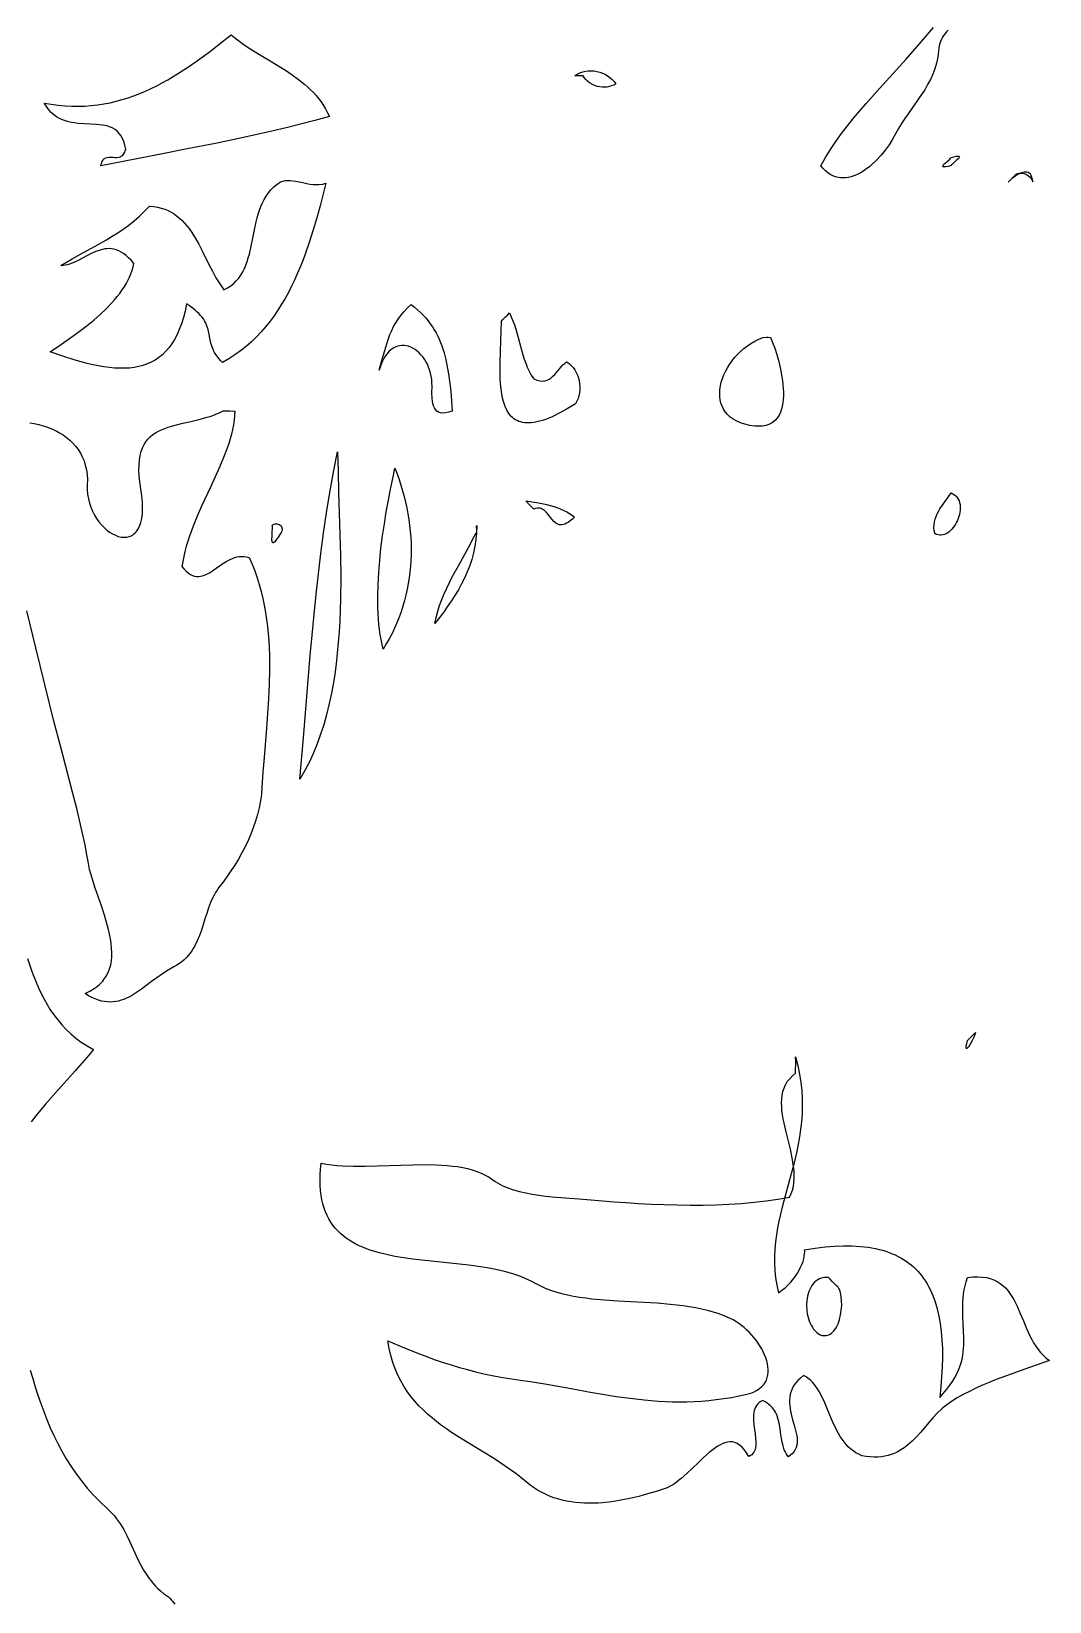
# Model space of a CAD drawing. Extents: x 1 to 451, y 1 to 714.
# Drawn here: x 204.1 to 328.5, y 333.9 to 525.9 of the extents above; entities that cross this region are included whole.
import ezdxf

# ---------------------------------------------------------------- set-up
doc = ezdxf.new("R2010")
doc.units = 0
doc.layers.add('Nível Padrão', color=1, linetype='CONTINUOUS')

msp = doc.modelspace()

# ---------------------------------------------------------------- linework, layer by layer
at = {"layer": 'Nível Padrão'}
for points in [[(316.16, 526.07), (315.96, 525.87), (315.78, 525.66), (315.61, 525.44), (315.46, 525.21), (315.33, 524.96), (315.21, 524.7), (315.12, 524.43), (315.04, 524.14), (314.99, 523.85), (314.95, 523.54), (314.92, 523.15), (314.87, 522.77), (314.8, 522.41), (314.72, 522.05), (314.52, 521.35), (314.27, 520.68), (313.97, 520.03), (313.64, 519.41), (313.28, 518.79), (312.9, 518.2), (312.08, 517.02), (311.25, 515.85), (310.84, 515.25), (310.44, 514.65), (310.07, 514.03), (309.72, 513.39), (309.35, 512.73), (308.93, 512.06), (308.46, 511.41), (307.94, 510.77), (307.39, 510.18), (306.81, 509.63), (306.51, 509.37), (306.2, 509.14), (305.89, 508.92), (305.58, 508.72), (305.26, 508.54), (304.94, 508.39), (304.62, 508.25), (304.29, 508.15), (303.97, 508.07), (303.64, 508.02), (303.32, 508), (303, 508.02), (302.68, 508.06), (302.36, 508.15), (302.05, 508.26), (301.74, 508.42), (301.44, 508.62), (301.14, 508.86), (300.85, 509.14), (300.57, 509.46), (301.14, 510.48), (301.76, 511.48), (302.41, 512.46), (303.1, 513.42), (303.82, 514.36), (304.56, 515.29), (305.33, 516.21), (306.12, 517.12), (307.74, 518.93), (309.39, 520.73), (311.03, 522.54), (311.84, 523.46), (312.64, 524.38), (314.37, 526.41)], [(203.85, 478.04), (204.41, 477.95), (204.96, 477.83), (205.49, 477.68), (206.02, 477.51), (206.52, 477.31), (207.01, 477.09), (207.48, 476.84), (207.93, 476.56), (208.35, 476.26), (208.75, 475.93), (209.12, 475.57), (209.46, 475.19), (209.77, 474.78), (210.04, 474.34), (210.28, 473.87), (210.49, 473.38), (210.65, 472.86), (210.78, 472.31), (210.86, 471.73), (210.9, 471.12), (210.89, 470.48), (210.89, 469.89), (210.93, 469.32), (211.02, 468.77), (211.15, 468.23), (211.32, 467.72), (211.53, 467.23), (211.76, 466.77), (212.02, 466.34), (212.31, 465.94), (212.61, 465.57), (212.94, 465.24), (213.27, 464.94), (213.62, 464.68), (213.97, 464.46), (214.32, 464.29), (214.68, 464.16), (215.03, 464.08), (215.37, 464.05), (215.71, 464.07), (216.02, 464.15), (216.18, 464.2), (216.32, 464.28), (216.47, 464.36), (216.6, 464.46), (216.73, 464.58), (216.86, 464.71), (216.97, 464.86), (217.08, 465.02), (217.18, 465.2), (217.27, 465.4), (217.43, 465.84), (217.55, 466.35), (217.63, 466.93), (217.66, 467.58), (217.64, 468.3), (217.57, 469.11), (217.45, 469.99), (217.32, 470.82), (217.25, 471.58), (217.21, 472.28), (217.22, 472.92), (217.27, 473.51), (217.36, 474.05), (217.48, 474.54), (217.64, 474.98), (217.83, 475.38), (218.06, 475.73), (218.31, 476.05), (218.59, 476.34), (218.9, 476.6), (219.23, 476.82), (219.59, 477.03), (219.97, 477.21), (220.36, 477.37), (220.78, 477.51), (221.65, 477.76), (222.58, 477.99), (223.55, 478.2), (224.53, 478.44), (225.53, 478.72), (226.03, 478.88), (226.52, 479.06), (227.02, 479.27), (227.5, 479.5), (227.5, 479.5), (227.96, 479.53), (228.31, 479.53), (228.91, 479.49), (228.89, 478.94), (228.83, 478.37), (228.75, 477.81), (228.65, 477.24), (228.51, 476.67), (228.36, 476.1), (228.19, 475.53), (227.99, 474.95), (227.56, 473.79), (227.07, 472.62), (226.54, 471.44), (225.99, 470.25), (224.87, 467.85), (224.33, 466.63), (223.83, 465.41), (223.38, 464.19), (223.17, 463.57), (222.99, 462.95), (222.82, 462.33), (222.68, 461.71), (222.56, 461.09), (222.46, 460.47), (222.73, 460.15), (222.99, 459.89), (223.25, 459.68), (223.5, 459.51), (223.75, 459.39), (224, 459.31), (224.24, 459.27), (224.48, 459.26), (224.72, 459.28), (224.96, 459.33), (225.2, 459.41), (225.43, 459.5), (225.67, 459.62), (225.9, 459.76), (226.37, 460.07), (227.34, 460.75), (227.85, 461.07), (228.1, 461.22), (228.37, 461.35), (228.63, 461.47), (228.91, 461.57), (229.18, 461.65), (229.47, 461.7), (229.76, 461.72), (230.06, 461.71), (230.37, 461.67), (230.68, 461.58), (231.04, 460.77), (231.36, 459.94), (231.66, 459.11), (231.92, 458.27), (232.15, 457.43), (232.35, 456.58), (232.53, 455.73), (232.69, 454.87), (232.82, 454.01), (232.92, 453.14), (233.01, 452.27), (233.07, 451.4), (233.12, 450.52), (233.15, 449.64), (233.17, 448.75), (233.16, 447.87), (233.13, 446.08), (233.04, 444.3), (232.93, 442.5), (232.79, 440.7), (232.5, 437.1), (232.36, 435.31), (232.25, 433.51), (232.17, 432.65), (232.06, 431.8), (231.9, 430.96), (231.7, 430.14), (231.46, 429.33), (231.19, 428.53), (230.88, 427.74), (230.54, 426.96), (230.18, 426.2), (229.78, 425.45), (229.36, 424.7), (228.92, 423.97), (228.45, 423.25), (227.97, 422.54), (227.47, 421.84), (226.95, 421.16), (226.75, 420.88), (226.57, 420.6), (226.4, 420.3), (226.25, 420), (225.96, 419.38), (225.72, 418.72), (225.49, 418.06), (225.28, 417.38), (224.84, 416.02), (224.6, 415.35), (224.33, 414.69), (224.02, 414.07), (223.85, 413.76), (223.66, 413.47), (223.45, 413.18), (223.23, 412.91), (223, 412.64), (222.74, 412.39), (222.46, 412.15), (222.16, 411.92), (221.84, 411.71), (221.49, 411.52), (220.76, 411.1), (220.07, 410.65), (219.4, 410.18), (218.76, 409.71), (217.52, 408.78), (216.9, 408.36), (216.29, 407.99), (215.98, 407.82), (215.67, 407.67), (215.36, 407.54), (215.04, 407.43), (214.72, 407.34), (214.39, 407.27), (214.05, 407.23), (213.71, 407.21), (213.36, 407.23), (213, 407.27), (212.63, 407.34), (212.25, 407.45), (211.86, 407.59), (211.45, 407.77), (211.04, 407.99), (210.61, 408.25), (211.2, 408.53), (211.73, 408.85), (211.97, 409.02), (212.19, 409.19), (212.4, 409.37), (212.59, 409.56), (212.77, 409.76), (212.93, 409.96), (213.21, 410.38), (213.44, 410.82), (213.62, 411.28), (213.75, 411.75), (213.84, 412.25), (213.89, 412.76), (213.9, 413.29), (213.87, 413.82), (213.82, 414.37), (213.73, 414.93), (213.62, 415.5), (213.49, 416.07), (213.34, 416.65), (213, 417.82), (212.61, 418.98), (212.21, 420.14), (211.82, 421.27), (211.47, 422.37), (211.32, 422.9), (211.18, 423.42), (211.07, 423.93), (210.98, 424.42), (210.81, 425.43), (210.61, 426.45), (210.39, 427.5), (210.16, 428.55), (209.65, 430.7), (209.09, 432.88), (207.92, 437.27), (207.35, 439.44), (206.81, 441.58), (204.61, 450.55), (203.48, 455.07)], [(203.57, 412.53), (204.07, 411.07), (204.34, 410.35), (204.63, 409.63), (204.93, 408.93), (205.25, 408.24), (205.6, 407.56), (205.97, 406.9), (206.37, 406.26), (206.8, 405.63), (207.27, 405.02), (207.76, 404.43), (208.3, 403.86), (208.87, 403.32), (209.49, 402.8), (210.16, 402.3), (210.87, 401.84), (211.63, 401.4), (211.11, 400.75), (210.56, 400.1), (209.42, 398.78), (207.01, 396.09), (205.8, 394.71), (204.61, 393.3), (204.03, 392.58)], [(203.92, 362.21), (204.22, 361.18), (204.53, 360.16), (204.85, 359.14), (205.2, 358.13), (205.56, 357.13), (205.95, 356.14), (206.36, 355.16), (206.8, 354.19), (207.27, 353.23), (207.78, 352.28), (208.32, 351.35), (208.9, 350.43), (209.52, 349.53), (210.18, 348.64), (210.88, 347.77), (211.64, 346.92), (212.45, 346.09), (213.3, 345.28), (213.62, 344.98), (213.92, 344.67), (214.2, 344.36), (214.46, 344.03), (214.7, 343.7), (214.93, 343.37), (215.34, 342.69), (215.72, 341.99), (216.06, 341.28), (216.71, 339.85), (217.04, 339.14), (217.39, 338.43), (217.77, 337.74), (218.2, 337.07), (218.43, 336.74), (218.68, 336.41), (218.94, 336.1), (219.23, 335.79), (219.53, 335.48), (219.86, 335.19), (220.21, 334.9), (220.59, 334.62), (220.8, 334.47), (220.99, 334.3), (221.16, 334.12), (221.32, 333.94), (221.61, 333.56)]]:
    msp.add_lwpolyline(points, dxfattribs=at)
for points in [[(228.5, 525.5), (228.88, 525.18), (229.27, 524.87), (230.07, 524.28), (230.9, 523.73), (231.74, 523.2), (233.44, 522.19), (234.29, 521.68), (235.13, 521.16), (235.95, 520.62), (236.73, 520.05), (237.49, 519.44), (237.85, 519.11), (238.2, 518.78), (238.54, 518.43), (238.87, 518.07), (239.18, 517.68), (239.48, 517.29), (239.76, 516.87), (240.03, 516.43), (240.27, 515.97), (240.5, 515.49), (238.71, 515.01), (236.94, 514.56), (235.19, 514.13), (233.45, 513.72), (230, 512.94), (226.56, 512.22), (223.12, 511.54), (219.66, 510.87), (212.56, 509.49), (212.6, 509.69), (212.65, 509.86), (212.71, 510.01), (212.78, 510.13), (212.85, 510.24), (212.93, 510.32), (213.02, 510.39), (213.11, 510.45), (213.32, 510.51), (213.54, 510.54), (213.77, 510.54), (214, 510.53), (214.24, 510.51), (214.48, 510.51), (214.71, 510.53), (214.93, 510.59), (215.03, 510.64), (215.13, 510.71), (215.22, 510.79), (215.31, 510.89), (215.39, 511.02), (215.47, 511.16), (215.53, 511.32), (215.59, 511.52), (215.48, 512.01), (215.35, 512.45), (215.19, 512.83), (215, 513.17), (214.78, 513.45), (214.55, 513.7), (214.29, 513.9), (214.01, 514.07), (213.72, 514.21), (213.41, 514.31), (213.08, 514.4), (212.74, 514.46), (212.39, 514.51), (212.03, 514.54), (211.28, 514.58), (210.51, 514.62), (209.74, 514.67), (209.35, 514.72), (208.97, 514.78), (208.59, 514.86), (208.21, 514.97), (207.85, 515.11), (207.49, 515.27), (207.14, 515.48), (206.81, 515.72), (206.49, 516), (206.18, 516.33), (205.9, 516.72), (205.63, 517.15), (206.49, 517), (207.34, 516.89), (208.17, 516.81), (208.99, 516.77), (209.8, 516.76), (210.6, 516.79), (211.38, 516.84), (212.16, 516.93), (212.92, 517.05), (213.67, 517.2), (214.42, 517.37), (215.15, 517.57), (215.88, 517.8), (216.59, 518.05), (217.3, 518.33), (218, 518.62), (218.69, 518.94), (219.38, 519.28), (220.06, 519.64), (220.73, 520.01), (221.4, 520.4), (222.06, 520.81), (223.38, 521.67), (224.67, 522.57), (225.96, 523.52), (227.23, 524.5), (228.5, 525.5)], [(270.5, 520.5), (270.8, 520.69), (271.13, 520.85), (271.46, 520.97), (271.8, 521.05), (272.15, 521.09), (272.51, 521.11), (272.86, 521.08), (273.21, 521.03), (273.56, 520.94), (273.89, 520.82), (274.21, 520.67), (274.51, 520.49), (274.8, 520.28), (275.06, 520.05), (275.29, 519.79), (275.5, 519.5), (275.25, 519.36), (274.98, 519.25), (274.71, 519.16), (274.43, 519.11), (274.14, 519.09), (273.86, 519.09), (273.57, 519.12), (273.29, 519.18), (273.02, 519.26), (272.75, 519.37), (272.5, 519.5), (272.26, 519.66), (272.04, 519.83), (271.84, 520.03), (271.66, 520.26), (271.5, 520.5), (270.5, 520.5)], [(316.5, 510.5), (316.86, 510.59), (317.14, 510.64), (317.33, 510.66), (317.45, 510.64), (317.51, 510.61), (317.52, 510.55), (317.48, 510.47), (317.41, 510.38), (317.18, 510.16), (316.91, 509.92), (316.66, 509.69), (316.56, 509.59), (316.5, 509.5), (316.14, 509.41), (315.86, 509.36), (315.67, 509.34), (315.55, 509.36), (315.49, 509.39), (315.48, 509.45), (315.52, 509.53), (315.59, 509.62), (315.82, 509.84), (316.09, 510.08), (316.34, 510.31), (316.44, 510.41), (316.5, 510.5)], [(234.5, 507.5), (234.79, 507.61), (235.08, 507.68), (235.38, 507.7), (235.69, 507.69), (236.01, 507.66), (236.34, 507.6), (237.02, 507.46), (237.74, 507.31), (238.11, 507.25), (238.49, 507.21), (238.87, 507.19), (239.26, 507.2), (239.67, 507.25), (240.07, 507.35), (239.35, 504.59), (238.94, 503.13), (238.5, 501.63), (238.02, 500.1), (237.48, 498.56), (237.19, 497.79), (236.89, 497.02), (236.56, 496.26), (236.22, 495.5), (235.86, 494.75), (235.48, 494), (235.07, 493.27), (234.65, 492.55), (234.2, 491.84), (233.72, 491.15), (233.23, 490.47), (232.7, 489.81), (232.15, 489.18), (231.57, 488.56), (230.96, 487.97), (230.32, 487.4), (229.64, 486.87), (228.94, 486.36), (228.2, 485.88), (227.43, 485.43), (227.18, 485.68), (226.96, 485.93), (226.77, 486.18), (226.61, 486.42), (226.46, 486.66), (226.34, 486.89), (226.15, 487.34), (226.01, 487.78), (225.91, 488.21), (225.74, 489.06), (225.65, 489.48), (225.51, 489.9), (225.33, 490.32), (225.22, 490.53), (225.08, 490.75), (224.92, 490.97), (224.74, 491.19), (224.53, 491.41), (224.3, 491.64), (224.03, 491.87), (223.73, 492.11), (223.4, 492.34), (223.03, 492.59), (222.84, 491.72), (222.64, 490.91), (222.4, 490.16), (222.14, 489.47), (221.86, 488.83), (221.55, 488.24), (221.21, 487.7), (220.85, 487.21), (220.47, 486.77), (220.07, 486.38), (219.64, 486.03), (219.19, 485.73), (218.72, 485.47), (218.22, 485.25), (217.71, 485.07), (217.18, 484.93), (216.63, 484.82), (216.06, 484.75), (215.47, 484.72), (214.86, 484.72), (214.23, 484.75), (213.59, 484.81), (212.93, 484.9), (212.26, 485.01), (211.57, 485.15), (210.86, 485.32), (210.14, 485.5), (209.41, 485.71), (207.9, 486.19), (206.34, 486.73), (207.73, 487.68), (209.27, 488.76), (210.07, 489.35), (210.88, 489.97), (211.68, 490.62), (212.45, 491.3), (213.2, 492), (213.9, 492.73), (214.23, 493.1), (214.55, 493.48), (214.85, 493.87), (215.13, 494.26), (215.39, 494.65), (215.63, 495.05), (215.85, 495.46), (216.05, 495.87), (216.22, 496.28), (216.36, 496.7), (216.48, 497.12), (216.56, 497.55), (216.24, 497.92), (215.93, 498.24), (215.63, 498.51), (215.32, 498.74), (215.02, 498.93), (214.73, 499.09), (214.43, 499.2), (214.14, 499.28), (213.86, 499.33), (213.57, 499.35), (213.29, 499.34), (213.02, 499.31), (212.74, 499.25), (212.46, 499.18), (212.19, 499.09), (211.92, 498.98), (211.38, 498.74), (210.85, 498.46), (209.79, 497.9), (209.26, 497.65), (208.72, 497.45), (208.46, 497.37), (208.19, 497.32), (207.92, 497.28), (207.64, 497.27), (208.34, 497.69), (209.03, 498.1), (210.43, 498.88), (211.84, 499.64), (213.23, 500.44), (213.92, 500.86), (214.61, 501.29), (215.29, 501.75), (215.95, 502.24), (216.61, 502.76), (217.26, 503.32), (217.89, 503.92), (218.5, 504.56), (219.01, 504.52), (219.48, 504.44), (219.93, 504.32), (220.36, 504.18), (220.76, 504.01), (221.15, 503.81), (221.51, 503.59), (221.85, 503.34), (222.18, 503.07), (222.49, 502.78), (222.78, 502.47), (223.06, 502.14), (223.33, 501.8), (223.59, 501.44), (224.07, 500.69), (224.52, 499.89), (224.95, 499.07), (225.77, 497.41), (226.19, 496.59), (226.62, 495.79), (227.08, 495.04), (227.32, 494.68), (227.58, 494.33), (228.02, 494.56), (228.43, 494.81), (228.79, 495.1), (229.11, 495.41), (229.41, 495.75), (229.66, 496.12), (229.89, 496.5), (230.1, 496.91), (230.28, 497.33), (230.44, 497.77), (230.58, 498.23), (230.71, 498.69), (230.93, 499.65), (231.12, 500.64), (231.32, 501.63), (231.53, 502.62), (231.65, 503.1), (231.79, 503.58), (231.94, 504.05), (232.11, 504.5), (232.3, 504.95), (232.52, 505.37), (232.76, 505.78), (233.04, 506.17), (233.35, 506.54), (233.69, 506.89), (234.07, 507.21), (234.5, 507.5)], [(324.5, 508.5), (324.65, 508.55), (324.81, 508.57), (324.96, 508.59), (325.12, 508.58), (325.27, 508.56), (325.42, 508.52), (325.71, 508.41), (325.97, 508.25), (326.2, 508.04), (326.29, 507.91), (326.38, 507.78), (326.45, 507.65), (326.5, 507.5), (326.46, 507.81), (326.39, 508.07), (326.3, 508.28), (326.2, 508.45), (326.07, 508.57), (325.94, 508.66), (325.78, 508.71), (325.62, 508.72), (325.46, 508.71), (325.28, 508.68), (325.1, 508.62), (324.92, 508.55), (324.57, 508.36), (324.24, 508.14), (323.95, 507.91), (323.71, 507.71), (323.48, 507.48), (323.53, 507.51), (323.7, 507.67), (324.5, 508.5)], [(250.5, 492.5), (250.9, 492.19), (251.27, 491.88), (251.63, 491.55), (251.96, 491.21), (252.27, 490.87), (252.56, 490.52), (252.83, 490.16), (253.08, 489.79), (253.31, 489.42), (253.53, 489.04), (253.73, 488.65), (253.91, 488.26), (254.08, 487.86), (254.24, 487.45), (254.51, 486.62), (254.73, 485.78), (254.91, 484.91), (255.06, 484.03), (255.18, 483.14), (255.28, 482.24), (255.36, 481.33), (255.5, 479.49), (255.07, 479.34), (254.69, 479.26), (254.36, 479.24), (254.08, 479.27), (253.95, 479.3), (253.83, 479.35), (253.63, 479.48), (253.47, 479.66), (253.33, 479.87), (253.23, 480.12), (253.15, 480.4), (253.09, 480.7), (253.06, 481.03), (253.03, 481.74), (253.04, 482.49), (253.03, 482.92), (253, 483.33), (252.94, 483.74), (252.86, 484.13), (252.75, 484.51), (252.62, 484.87), (252.47, 485.21), (252.3, 485.53), (252.11, 485.84), (251.91, 486.12), (251.69, 486.38), (251.46, 486.62), (251.22, 486.83), (250.97, 487.02), (250.71, 487.18), (250.45, 487.31), (250.18, 487.41), (249.91, 487.48), (249.63, 487.51), (249.35, 487.51), (249.08, 487.48), (248.81, 487.42), (248.54, 487.31), (248.28, 487.17), (248.02, 486.98), (247.77, 486.76), (247.54, 486.49), (247.31, 486.18), (247.1, 485.83), (246.9, 485.43), (246.72, 484.98), (246.56, 484.48), (246.91, 485.66), (247.23, 486.77), (247.54, 487.83), (247.71, 488.35), (247.9, 488.85), (248.11, 489.33), (248.34, 489.81), (248.6, 490.28), (248.89, 490.74), (249.22, 491.19), (249.6, 491.64), (250.02, 492.07), (250.5, 492.5)], [(262.5, 491.5), (262.73, 491.02), (262.94, 490.53), (263.12, 490.03), (263.29, 489.52), (263.58, 488.47), (263.86, 487.41), (264.15, 486.36), (264.31, 485.85), (264.49, 485.34), (264.69, 484.84), (264.92, 484.35), (265.17, 483.88), (265.47, 483.43), (265.86, 483.27), (266.22, 483.19), (266.54, 483.16), (266.84, 483.2), (267.11, 483.28), (267.37, 483.4), (267.6, 483.56), (267.82, 483.75), (268.04, 483.96), (268.24, 484.19), (268.64, 484.66), (269.05, 485.12), (269.27, 485.32), (269.5, 485.5), (269.79, 485.3), (270.05, 485.07), (270.29, 484.8), (270.49, 484.51), (270.67, 484.2), (270.81, 483.87), (270.93, 483.53), (271.02, 483.17), (271.08, 482.81), (271.1, 482.44), (271.1, 482.08), (271.06, 481.71), (270.99, 481.36), (270.89, 481.01), (270.75, 480.68), (270.58, 480.37), (269.55, 479.74), (268.6, 479.22), (267.73, 478.79), (267.32, 478.62), (266.92, 478.47), (266.55, 478.34), (266.19, 478.24), (265.85, 478.16), (265.52, 478.1), (265.21, 478.06), (264.91, 478.04), (264.63, 478.04), (264.37, 478.06), (264.12, 478.09), (263.88, 478.15), (263.66, 478.22), (263.45, 478.32), (263.25, 478.42), (263.06, 478.55), (262.89, 478.68), (262.73, 478.84), (262.58, 479), (262.44, 479.19), (262.31, 479.38), (262.19, 479.58), (261.98, 480.03), (261.81, 480.52), (261.67, 481.05), (261.56, 481.61), (261.48, 482.2), (261.42, 482.82), (261.38, 483.46), (261.37, 484.11), (261.37, 485.44), (261.41, 486.78), (261.47, 488.09), (261.51, 489.34), (261.52, 490.48), (261.73, 490.73), (262.01, 491), (262.29, 491.27), (262.5, 491.5)], [(293.5, 488.5), (293.93, 488.52), (294.13, 488.51), (294.43, 488.47), (294.68, 487.88), (294.94, 487.18), (295.2, 486.39), (295.44, 485.53), (295.66, 484.61), (295.83, 483.67), (295.9, 483.2), (295.95, 482.73), (295.99, 482.26), (296, 481.8), (296, 481.35), (295.98, 480.91), (295.93, 480.49), (295.86, 480.08), (295.76, 479.7), (295.64, 479.34), (295.48, 479), (295.3, 478.7), (295.08, 478.43), (294.83, 478.19), (294.54, 477.99), (294.22, 477.83), (293.85, 477.71), (293.45, 477.64), (293, 477.62), (292.52, 477.65), (291.88, 477.74), (291.3, 477.87), (290.77, 478.04), (290.3, 478.25), (289.88, 478.49), (289.51, 478.75), (289.18, 479.05), (288.91, 479.37), (288.68, 479.72), (288.5, 480.08), (288.37, 480.46), (288.27, 480.86), (288.22, 481.27), (288.21, 481.7), (288.24, 482.13), (288.3, 482.57), (288.4, 483.01), (288.54, 483.46), (288.71, 483.9), (288.92, 484.34), (289.16, 484.77), (289.42, 485.2), (289.72, 485.62), (290.04, 486.02), (290.4, 486.41), (290.77, 486.78), (291.17, 487.13), (291.6, 487.46), (292.04, 487.76), (292.51, 488.04), (293, 488.28), (293.5, 488.5)], [(241.5, 474.5), (241.55, 472.08), (241.62, 469.58), (241.78, 464.42), (241.84, 461.79), (241.87, 459.13), (241.84, 456.47), (241.8, 455.15), (241.75, 453.82), (241.68, 452.5), (241.58, 451.19), (241.46, 449.89), (241.31, 448.59), (241.14, 447.31), (240.94, 446.04), (240.71, 444.79), (240.44, 443.55), (240.14, 442.33), (239.8, 441.13), (239.42, 439.96), (239, 438.81), (238.54, 437.68), (238.04, 436.58), (237.49, 435.51), (236.89, 434.46), (237.33, 439.54), (237.74, 444.58), (238.16, 449.6), (238.38, 452.1), (238.62, 454.6), (238.87, 457.1), (239.15, 459.59), (239.45, 462.08), (239.79, 464.57), (240.15, 467.05), (240.56, 469.53), (241.01, 472.02), (241.5, 474.5)], [(248.5, 472.5), (248.76, 471.82), (249.01, 471.13), (249.24, 470.44), (249.45, 469.75), (249.64, 469.05), (249.81, 468.34), (249.96, 467.64), (250.1, 466.93), (250.21, 466.21), (250.3, 465.5), (250.38, 464.79), (250.43, 464.07), (250.47, 463.36), (250.48, 462.64), (250.48, 461.93), (250.45, 461.22), (250.4, 460.51), (250.33, 459.8), (250.25, 459.09), (250.13, 458.39), (250, 457.69), (249.85, 456.99), (249.67, 456.3), (249.47, 455.62), (249.25, 454.94), (249.01, 454.27), (248.74, 453.6), (248.46, 452.94), (248.15, 452.29), (247.81, 451.64), (247.45, 451.01), (247.07, 450.38), (246.93, 450.95), (246.81, 451.53), (246.7, 452.13), (246.61, 452.76), (246.54, 453.4), (246.48, 454.05), (246.44, 454.73), (246.41, 455.41), (246.4, 456.82), (246.44, 458.26), (246.52, 459.74), (246.64, 461.23), (246.8, 462.72), (246.99, 464.22), (247.21, 465.69), (247.44, 467.15), (247.7, 468.57), (247.96, 469.94), (248.23, 471.25), (248.5, 472.5)], [(316.5, 469.5), (316.73, 469.38), (316.94, 469.25), (317.11, 469.09), (317.26, 468.91), (317.38, 468.72), (317.48, 468.52), (317.55, 468.3), (317.6, 468.07), (317.63, 467.84), (317.63, 467.59), (317.62, 467.35), (317.59, 467.1), (317.54, 466.85), (317.47, 466.6), (317.39, 466.35), (317.29, 466.11), (317.18, 465.88), (317.05, 465.65), (316.92, 465.44), (316.77, 465.24), (316.61, 465.05), (316.44, 464.88), (316.27, 464.73), (316.09, 464.59), (315.9, 464.49), (315.71, 464.4), (315.51, 464.34), (315.31, 464.31), (315.11, 464.31), (314.91, 464.34), (314.71, 464.4), (314.51, 464.5), (314.43, 464.88), (314.4, 465.25), (314.42, 465.6), (314.47, 465.94), (314.55, 466.27), (314.67, 466.59), (314.8, 466.91), (314.96, 467.21), (315.14, 467.51), (315.33, 467.81), (315.73, 468.38), (316.13, 468.94), (316.5, 469.5)], [(264.5, 468.5), (265.27, 468.38), (266.07, 468.25), (266.86, 468.09), (267.66, 467.89), (268.05, 467.77), (268.43, 467.65), (268.8, 467.5), (269.16, 467.34), (269.51, 467.17), (269.85, 466.97), (270.17, 466.76), (270.47, 466.53), (270.2, 466.28), (269.95, 466.07), (269.72, 465.9), (269.5, 465.77), (269.29, 465.67), (269.1, 465.61), (268.92, 465.58), (268.75, 465.57), (268.59, 465.59), (268.44, 465.64), (268.3, 465.7), (268.17, 465.79), (267.92, 466), (267.69, 466.25), (267.25, 466.82), (267.02, 467.08), (266.78, 467.32), (266.65, 467.41), (266.51, 467.49), (266.37, 467.56), (266.22, 467.6), (266.05, 467.61), (265.88, 467.61), (265.7, 467.57), (265.5, 467.5), (265, 467.99), (264.5, 468.5)], [(233.5, 465.5), (233.61, 465.6), (233.72, 465.66), (233.85, 465.7), (233.98, 465.71), (234.11, 465.69), (234.24, 465.66), (234.36, 465.6), (234.47, 465.53), (234.56, 465.44), (234.64, 465.33), (234.69, 465.21), (234.72, 465.08), (234.72, 464.95), (234.69, 464.8), (234.61, 464.65), (234.5, 464.5), (234.23, 464.05), (234, 463.73), (233.83, 463.51), (233.69, 463.4), (233.64, 463.38), (233.59, 463.38), (233.56, 463.4), (233.53, 463.43), (233.49, 463.55), (233.47, 463.72), (233.48, 464.17), (233.51, 464.68), (233.53, 465.15), (233.53, 465.35), (233.5, 465.5)], [(258.5, 465.5), (258.48, 464.63), (258.41, 463.78), (258.29, 462.95), (258.12, 462.14), (257.91, 461.35), (257.65, 460.58), (257.35, 459.82), (257.02, 459.07), (256.65, 458.34), (256.26, 457.62), (255.83, 456.92), (255.38, 456.22), (254.91, 455.53), (254.43, 454.85), (253.4, 453.52), (253.55, 454.26), (253.74, 455), (253.97, 455.72), (254.23, 456.43), (254.52, 457.14), (254.83, 457.84), (255.17, 458.53), (255.52, 459.21), (256.26, 460.57), (257.01, 461.92), (257.74, 463.26), (258.09, 463.93), (258.42, 464.61), (258.5, 464.69), (258.53, 464.79), (258.52, 464.9), (258.5, 465.01), (258.46, 465.25), (258.46, 465.38), (258.5, 465.5)], [(319.5, 403.5), (319.31, 403.01), (319.08, 402.52), (318.84, 402.07), (318.62, 401.72), (318.53, 401.6), (318.45, 401.53), (318.39, 401.52), (318.37, 401.53), (318.36, 401.56), (318.34, 401.68), (318.36, 401.87), (318.41, 402.14), (318.5, 402.5), (319.5, 403.5)], [(297.5, 400.5), (297.78, 399.44), (297.99, 398.4), (298.15, 397.38), (298.25, 396.38), (298.3, 395.4), (298.31, 394.44), (298.28, 393.49), (298.21, 392.56), (298.11, 391.64), (297.97, 390.73), (297.81, 389.84), (297.63, 388.95), (297.43, 388.08), (297.22, 387.21), (296.76, 385.49), (296.3, 383.8), (295.85, 382.11), (295.65, 381.27), (295.46, 380.42), (295.3, 379.58), (295.16, 378.73), (295.04, 377.87), (294.96, 377.01), (294.92, 376.15), (294.92, 375.27), (294.96, 374.39), (295.05, 373.49), (295.19, 372.59), (295.39, 371.67), (295.81, 371.96), (296.21, 372.28), (296.57, 372.61), (296.9, 372.95), (297.2, 373.31), (297.48, 373.68), (297.72, 374.04), (297.93, 374.41), (298.11, 374.78), (298.27, 375.13), (298.4, 375.48), (298.49, 375.81), (298.56, 376.12), (298.6, 376.41), (298.62, 376.68), (298.6, 376.91), (299.88, 377.11), (301.1, 377.26), (302.26, 377.35), (303.37, 377.4), (304.43, 377.39), (305.43, 377.33), (306.38, 377.22), (307.28, 377.06), (307.71, 376.96), (308.13, 376.85), (308.53, 376.73), (308.93, 376.59), (309.31, 376.44), (309.67, 376.28), (310.03, 376.11), (310.37, 375.92), (310.7, 375.73), (311.02, 375.52), (311.33, 375.29), (311.62, 375.06), (311.91, 374.81), (312.18, 374.55), (312.44, 374.28), (312.69, 374), (312.92, 373.71), (313.15, 373.4), (313.36, 373.08), (313.57, 372.75), (313.76, 372.41), (313.94, 372.06), (314.27, 371.32), (314.56, 370.53), (314.81, 369.69), (315.01, 368.81), (315.18, 367.89), (315.3, 366.92), (315.39, 365.9), (315.44, 364.84), (315.44, 363.73), (315.42, 362.58), (315.35, 361.39), (315.26, 360.15), (315.12, 358.87), (315.58, 359.36), (316, 359.85), (316.36, 360.34), (316.68, 360.81), (316.96, 361.28), (317.21, 361.74), (317.41, 362.19), (317.58, 362.64), (317.73, 363.09), (317.84, 363.53), (317.93, 363.97), (317.99, 364.4), (318.04, 364.84), (318.06, 365.27), (318.07, 366.13), (318.04, 367), (318, 367.87), (317.95, 368.75), (317.93, 369.65), (317.95, 370.57), (317.99, 371.04), (318.04, 371.52), (318.12, 372), (318.22, 372.5), (318.34, 373), (318.5, 373.52), (319.15, 373.59), (319.76, 373.61), (320.31, 373.58), (320.83, 373.51), (321.3, 373.39), (321.74, 373.24), (322.14, 373.04), (322.5, 372.81), (322.84, 372.55), (323.15, 372.25), (323.43, 371.93), (323.7, 371.58), (323.94, 371.21), (324.17, 370.83), (324.38, 370.42), (324.58, 370), (324.97, 369.12), (325.34, 368.21), (325.72, 367.3), (326.13, 366.4), (326.36, 365.96), (326.6, 365.54), (326.86, 365.13), (327.14, 364.73), (327.45, 364.35), (327.79, 364), (328.15, 363.67), (328.55, 363.36), (325.4, 362.28), (323.71, 361.68), (322.01, 361.04), (321.17, 360.7), (320.34, 360.35), (319.53, 359.98), (318.74, 359.6), (317.98, 359.2), (317.26, 358.79), (316.57, 358.36), (315.93, 357.92), (315.64, 357.69), (315.36, 357.46), (314.82, 356.94), (314.3, 356.39), (313.8, 355.81), (312.79, 354.63), (312.27, 354.06), (311.74, 353.52), (311.46, 353.26), (311.17, 353.01), (310.87, 352.78), (310.56, 352.56), (310.24, 352.36), (309.9, 352.18), (309.55, 352.02), (309.19, 351.88), (308.81, 351.76), (308.41, 351.67), (307.99, 351.6), (307.56, 351.57), (307.1, 351.56), (306.62, 351.58), (306.12, 351.64), (305.59, 351.73), (305.22, 351.9), (304.86, 352.1), (304.53, 352.32), (304.22, 352.57), (303.94, 352.83), (303.67, 353.12), (303.42, 353.42), (303.18, 353.74), (302.96, 354.08), (302.75, 354.43), (302.37, 355.15), (302.02, 355.9), (301.69, 356.67), (301.06, 358.18), (300.73, 358.9), (300.38, 359.57), (300.18, 359.89), (299.98, 360.19), (299.77, 360.47), (299.54, 360.73), (299.3, 360.97), (299.04, 361.19), (298.77, 361.38), (298.47, 361.54), (298.08, 361.23), (297.76, 360.91), (297.48, 360.59), (297.25, 360.26), (297.08, 359.92), (296.94, 359.58), (296.84, 359.24), (296.78, 358.9), (296.75, 358.55), (296.75, 358.21), (296.77, 357.86), (296.81, 357.51), (296.88, 357.16), (296.95, 356.82), (297.13, 356.13), (297.32, 355.46), (297.5, 354.81), (297.63, 354.18), (297.67, 353.87), (297.68, 353.58), (297.68, 353.29), (297.64, 353.01), (297.57, 352.74), (297.46, 352.49), (297.32, 352.24), (297.13, 352.01), (296.89, 351.79), (296.61, 351.58), (296.46, 351.79), (296.33, 352.01), (296.21, 352.23), (296.11, 352.46), (295.96, 352.92), (295.84, 353.38), (295.75, 353.85), (295.69, 354.33), (295.57, 355.27), (295.49, 355.73), (295.38, 356.18), (295.23, 356.62), (295.14, 356.83), (295.04, 357.04), (294.92, 357.24), (294.78, 357.44), (294.62, 357.63), (294.44, 357.82), (294.24, 358), (294.02, 358.17), (293.77, 358.34), (293.5, 358.5), (293.26, 358.37), (293.05, 358.22), (292.87, 358.06), (292.72, 357.88), (292.6, 357.68), (292.51, 357.47), (292.43, 357.25), (292.38, 357.02), (292.35, 356.78), (292.33, 356.53), (292.34, 356.02), (292.39, 355.48), (292.46, 354.94), (292.54, 354.41), (292.6, 353.88), (292.64, 353.39), (292.62, 352.92), (292.6, 352.71), (292.55, 352.51), (292.48, 352.32), (292.39, 352.15), (292.27, 351.99), (292.13, 351.85), (291.96, 351.74), (291.76, 351.64), (291.48, 352.1), (291.21, 352.48), (290.93, 352.8), (290.64, 353.04), (290.35, 353.23), (290.06, 353.35), (289.76, 353.42), (289.46, 353.43), (289.15, 353.4), (288.84, 353.32), (288.53, 353.2), (288.21, 353.04), (287.89, 352.85), (287.57, 352.63), (287.24, 352.38), (286.91, 352.11), (286.25, 351.51), (285.58, 350.87), (284.9, 350.21), (284.21, 349.56), (283.52, 348.96), (283.18, 348.68), (282.83, 348.42), (282.48, 348.19), (282.14, 347.99), (281.79, 347.82), (281.44, 347.68), (280.43, 347.36), (279.38, 347.05), (278.31, 346.76), (277.23, 346.5), (276.12, 346.28), (275.01, 346.1), (273.9, 345.98), (273.34, 345.94), (272.78, 345.92), (272.23, 345.92), (271.67, 345.93), (271.12, 345.96), (270.58, 346.01), (270.04, 346.08), (269.5, 346.18), (268.97, 346.3), (268.44, 346.44), (267.92, 346.6), (267.41, 346.79), (266.91, 347.01), (266.41, 347.26), (265.92, 347.53), (265.45, 347.84), (264.98, 348.17), (264.53, 348.54), (263.91, 349.05), (263.27, 349.54), (262.63, 350.01), (261.98, 350.47), (260.67, 351.34), (259.34, 352.16), (256.71, 353.77), (255.44, 354.59), (254.82, 355.01), (254.21, 355.44), (253.61, 355.89), (253.04, 356.35), (252.48, 356.83), (251.94, 357.33), (251.42, 357.85), (250.92, 358.4), (250.45, 358.97), (250.01, 359.58), (249.6, 360.22), (249.21, 360.89), (248.86, 361.6), (248.54, 362.35), (248.25, 363.14), (248, 363.97), (247.79, 364.85), (247.63, 365.79), (249.57, 364.96), (251.5, 364.18), (252.47, 363.82), (253.44, 363.47), (254.42, 363.14), (255.39, 362.83), (256.38, 362.53), (257.37, 362.26), (258.37, 362), (259.39, 361.76), (260.41, 361.54), (261.45, 361.34), (262.5, 361.17), (263.57, 361.01), (265.33, 360.76), (267.07, 360.48), (270.49, 359.87), (272.19, 359.56), (273.88, 359.26), (275.57, 358.99), (277.27, 358.75), (278.97, 358.56), (279.83, 358.48), (280.69, 358.41), (281.56, 358.37), (282.43, 358.34), (283.31, 358.32), (284.19, 358.33), (285.08, 358.36), (285.98, 358.41), (286.88, 358.49), (287.8, 358.59), (288.72, 358.72), (289.66, 358.87), (290.6, 359.06), (291.55, 359.27), (292.01, 359.4), (292.42, 359.56), (292.78, 359.74), (293.09, 359.95), (293.36, 360.18), (293.59, 360.43), (293.77, 360.7), (293.92, 360.99), (294.03, 361.29), (294.1, 361.61), (294.13, 361.94), (294.14, 362.28), (294.11, 362.62), (294.05, 362.98), (293.96, 363.34), (293.84, 363.7), (293.7, 364.06), (293.54, 364.43), (293.35, 364.79), (293.14, 365.15), (292.91, 365.5), (292.66, 365.85), (292.39, 366.18), (292.11, 366.51), (291.82, 366.82), (291.51, 367.12), (291.2, 367.4), (290.87, 367.67), (290.54, 367.91), (290.2, 368.14), (289.85, 368.34), (289.51, 368.52), (288.84, 368.81), (288.16, 369.07), (287.46, 369.29), (286.74, 369.49), (286, 369.67), (285.26, 369.82), (284.5, 369.95), (283.73, 370.06), (282.95, 370.16), (282.16, 370.24), (280.56, 370.37), (278.95, 370.46), (277.34, 370.55), (275.74, 370.63), (274.15, 370.74), (272.59, 370.88), (271.83, 370.98), (271.08, 371.08), (270.34, 371.21), (269.62, 371.36), (268.91, 371.53), (268.23, 371.73), (267.56, 371.95), (266.91, 372.2), (266.28, 372.49), (265.68, 372.81), (265.25, 373.04), (264.81, 373.25), (264.35, 373.45), (263.89, 373.64), (263.41, 373.81), (262.92, 373.97), (261.91, 374.25), (260.86, 374.49), (259.78, 374.69), (258.67, 374.86), (257.54, 375.02), (255.25, 375.27), (252.95, 375.51), (251.81, 375.63), (250.69, 375.77), (249.59, 375.93), (248.51, 376.11), (247.46, 376.32), (246.45, 376.57), (245.49, 376.87), (245.02, 377.04), (244.57, 377.22), (244.13, 377.41), (243.71, 377.62), (243.3, 377.84), (242.91, 378.08), (242.53, 378.34), (242.17, 378.62), (241.83, 378.91), (241.51, 379.22), (241.21, 379.56), (240.93, 379.91), (240.67, 380.29), (240.43, 380.68), (240.21, 381.11), (240.02, 381.55), (239.84, 382.02), (239.7, 382.52), (239.58, 383.04), (239.48, 383.59), (239.41, 384.17), (239.37, 384.77), (239.36, 385.41), (239.38, 386.07), (239.42, 386.77), (239.5, 387.5), (240.12, 387.39), (240.76, 387.3), (241.41, 387.24), (242.08, 387.19), (243.45, 387.14), (244.87, 387.14), (246.32, 387.17), (247.78, 387.22), (249.24, 387.28), (250.7, 387.32), (252.13, 387.33), (253.53, 387.31), (254.21, 387.28), (254.88, 387.23), (255.53, 387.16), (256.17, 387.08), (256.79, 386.97), (257.39, 386.84), (257.96, 386.69), (258.52, 386.5), (259.05, 386.29), (259.55, 386.05), (260.03, 385.78), (260.48, 385.47), (260.74, 385.28), (261.03, 385.1), (261.32, 384.93), (261.63, 384.77), (262.29, 384.49), (262.99, 384.25), (263.72, 384.04), (264.49, 383.87), (265.28, 383.72), (266.09, 383.59), (266.91, 383.49), (267.73, 383.4), (269.37, 383.26), (270.97, 383.15), (272.46, 383.03), (275.29, 382.78), (276.78, 382.68), (278.3, 382.58), (279.85, 382.5), (281.41, 382.44), (283, 382.4), (284.59, 382.39), (286.18, 382.39), (287.76, 382.43), (289.33, 382.49), (290.88, 382.59), (292.41, 382.73), (293.9, 382.9), (295.34, 383.11), (296.75, 383.36), (296.95, 383.78), (297.1, 384.22), (297.22, 384.67), (297.29, 385.13), (297.32, 385.61), (297.32, 386.1), (297.3, 386.6), (297.24, 387.11), (297.17, 387.63), (297.08, 388.15), (296.85, 389.21), (296.32, 391.35), (296.08, 392.4), (295.98, 392.92), (295.89, 393.43), (295.83, 393.93), (295.79, 394.42), (295.78, 394.9), (295.8, 395.37), (295.85, 395.83), (295.94, 396.27), (296.08, 396.69), (296.26, 397.09), (296.48, 397.48), (296.77, 397.84), (297.1, 398.18), (297.5, 398.5), (297.5, 399), (297.52, 399.48), (297.53, 399.98), (297.5, 400.5)], [(302.5, 372.5), (302.4, 372.57), (302.28, 372.69), (302, 373.01), (301.72, 373.34), (301.6, 373.46), (301.5, 373.53), (301.21, 373.54), (300.93, 373.52), (300.67, 373.46), (300.43, 373.37), (300.21, 373.26), (300, 373.11), (299.81, 372.94), (299.64, 372.75), (299.48, 372.54), (299.34, 372.31), (299.22, 372.06), (299.11, 371.8), (299.02, 371.52), (298.95, 371.24), (298.9, 370.94), (298.86, 370.64), (298.84, 370.33), (298.84, 370.02), (298.85, 369.71), (298.88, 369.4), (298.92, 369.1), (298.98, 368.79), (299.06, 368.5), (299.16, 368.22), (299.27, 367.94), (299.4, 367.68), (299.54, 367.44), (299.7, 367.21), (299.88, 367), (300.07, 366.81), (300.28, 366.64), (300.5, 366.5), (300.76, 366.44), (301, 366.42), (301.23, 366.43), (301.44, 366.49), (301.64, 366.57), (301.83, 366.68), (302, 366.82), (302.16, 366.99), (302.31, 367.18), (302.44, 367.39), (302.57, 367.62), (302.68, 367.87), (302.77, 368.12), (302.86, 368.39), (302.99, 368.96), (303.08, 369.54), (303.13, 370.12), (303.12, 370.68), (303.08, 371.2), (302.99, 371.66), (302.94, 371.86), (302.87, 372.04), (302.79, 372.2), (302.7, 372.33), (302.61, 372.43), (302.5, 372.5)]]:
    msp.add_lwpolyline(points, close=True, dxfattribs=at)

doc.saveas('drawing.dxf')
